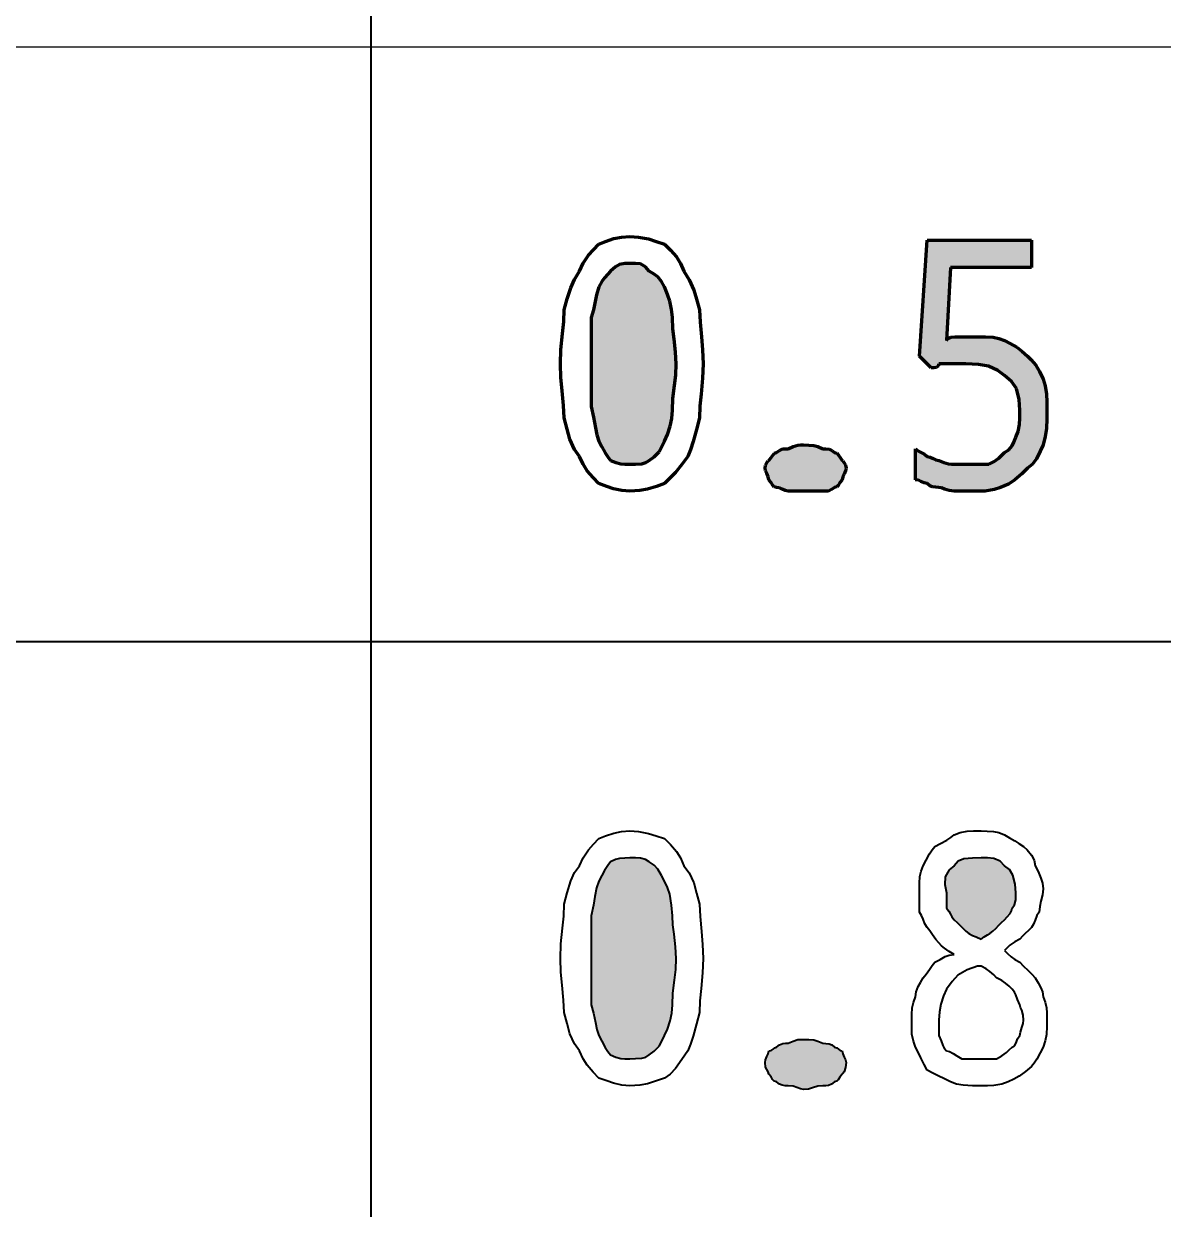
# Model space of a CAD drawing. Extents: x 457 to 4918, y -67 to 391.
# Drawn here: x 3608.83 to 3622.17, y -0.86 to 13.03 of the extents above; entities that cross this region are included whole.
import ezdxf

# ---------------------------------------------------------------- set-up
doc = ezdxf.new("R2010")
doc.units = 0
doc.header["$LTSCALE"] = 40
doc.header["$MEASUREMENT"] = 0
doc.layers.add('at_Entity', color=7, linetype='CONTINUOUS')
doc.layers.add('at_Solid', color=7, linetype='CONTINUOUS')

msp = doc.modelspace()

# ---------------------------------------------------------------- hatches: boundary and pattern name
at = {"layer": 'at_Solid'}
for points in [[(3619.996, 9.36), (3620.09, 9.359), (3620.183, 9.354), (3620.247, 9.341), (3620.312, 9.315), (3620.38, 9.28), (3620.457, 9.237), (3620.518, 9.193), (3620.584, 9.134), (3620.625, 9.091), (3620.679, 9.027), (3620.725, 8.954), (3620.765, 8.863), (3620.791, 8.787), (3620.807, 8.689), (3620.81, 8.599), (3620.81, 8.501), (3620.809, 8.399), (3620.804, 8.285), (3620.791, 8.193), (3620.765, 8.094), (3620.73, 8.02), (3620.687, 7.932), (3620.643, 7.869), (3620.584, 7.823), (3620.515, 7.756), (3620.434, 7.685), (3620.359, 7.636), (3620.267, 7.597), (3620.191, 7.571), (3620.088, 7.554), (3619.985, 7.552), (3619.86, 7.552), (3619.827, 7.552), (3619.788, 7.552), (3619.758, 7.552), (3619.725, 7.552), (3619.665, 7.559), (3619.61, 7.575), (3619.577, 7.59), (3619.544, 7.597), (3619.51, 7.598), (3619.472, 7.603), (3619.441, 7.616), (3619.408, 7.642), (3619.375, 7.649), (3619.336, 7.666), (3619.306, 7.681), (3619.273, 7.687), (3619.273, 8.049), (3619.307, 8.022), (3619.345, 8), (3619.376, 7.985), (3619.408, 7.959), (3619.442, 7.952), (3619.48, 7.935), (3619.511, 7.92), (3619.544, 7.913), (3619.604, 7.887), (3619.659, 7.871), (3619.692, 7.868), (3619.725, 7.868), (3619.766, 7.868), (3619.82, 7.868), (3619.866, 7.868), (3619.906, 7.868), (3619.973, 7.868), (3620.044, 7.868), (3620.092, 7.868), (3620.132, 7.868), (3620.192, 7.902), (3620.247, 7.94), (3620.28, 7.971), (3620.312, 8.004), (3620.365, 8.038), (3620.404, 8.082), (3620.422, 8.126), (3620.448, 8.185), (3620.474, 8.253), (3620.491, 8.334), (3620.493, 8.409), (3620.493, 8.501), (3620.484, 8.628), (3620.453, 8.754), (3620.397, 8.836), (3620.312, 8.908), (3620.236, 8.967), (3620.128, 9.017), (3620.011, 9.037), (3619.86, 9.043), (3619.853, 9.043), (3619.831, 9.043), (3619.803, 9.043), (3619.77, 9.043), (3619.737, 9.043), (3619.704, 9.043), (3619.686, 9.043), (3619.68, 9.043), (3619.646, 9.043), (3619.608, 9.043), (3619.577, 9.043), (3619.544, 9.043), (3619.536, 9.017), (3619.515, 9.001), (3619.486, 8.998), (3619.454, 8.998), (3619.318, 9.134), (3619.408, 10.49), (3620.629, 10.49), (3620.629, 10.173), (3619.68, 10.173), (3619.634, 9.315), (3619.649, 9.341), (3619.687, 9.357), (3619.731, 9.36), (3619.77, 9.36), (3619.812, 9.36), (3619.871, 9.36), (3619.931, 9.36)], [(3615.476, 9.043), (3615.476, 8.909), (3615.476, 8.761), (3615.476, 8.651), (3615.476, 8.546), (3615.503, 8.419), (3615.524, 8.293), (3615.54, 8.212), (3615.566, 8.139), (3615.6, 8.072), (3615.638, 8.001), (3615.669, 7.953), (3615.702, 7.913), (3615.763, 7.887), (3615.823, 7.871), (3615.869, 7.868), (3615.928, 7.868), (3615.995, 7.869), (3616.066, 7.874), (3616.114, 7.887), (3616.154, 7.913), (3616.214, 7.955), (3616.269, 8.015), (3616.302, 8.074), (3616.335, 8.139), (3616.368, 8.215), (3616.401, 8.313), (3616.418, 8.403), (3616.425, 8.501), (3616.432, 8.637), (3616.449, 8.789), (3616.464, 8.912), (3616.47, 9.043), (3616.463, 9.179), (3616.447, 9.332), (3616.432, 9.455), (3616.425, 9.586), (3616.417, 9.68), (3616.396, 9.778), (3616.367, 9.856), (3616.335, 9.947), (3616.3, 10.007), (3616.257, 10.062), (3616.213, 10.095), (3616.154, 10.128), (3616.112, 10.181), (3616.053, 10.214), (3615.993, 10.219), (3615.928, 10.219), (3615.867, 10.217), (3615.807, 10.207), (3615.761, 10.18), (3615.702, 10.128), (3615.668, 10.094), (3615.63, 10.05), (3615.599, 10.006), (3615.566, 9.947), (3615.539, 9.853), (3615.518, 9.755), (3615.502, 9.677), (3615.476, 9.586), (3615.476, 9.45), (3615.476, 9.298), (3615.476, 9.175)], [(3617.51, 7.823), (3617.517, 7.856), (3617.533, 7.889), (3617.548, 7.907), (3617.555, 7.913), (3617.582, 7.947), (3617.604, 7.98), (3617.62, 7.997), (3617.646, 8.004), (3617.679, 8.03), (3617.718, 8.047), (3617.748, 8.049), (3617.781, 8.049), (3617.841, 8.075), (3617.896, 8.092), (3617.929, 8.094), (3617.962, 8.094), (3618.023, 8.093), (3618.083, 8.088), (3618.129, 8.075), (3618.188, 8.049), (3618.222, 8.048), (3618.26, 8.043), (3618.291, 8.03), (3618.324, 8.004), (3618.35, 7.996), (3618.372, 7.975), (3618.388, 7.946), (3618.414, 7.913), (3618.421, 7.906), (3618.438, 7.884), (3618.453, 7.856), (3618.459, 7.823), (3618.452, 7.789), (3618.436, 7.751), (3618.421, 7.72), (3618.414, 7.687), (3618.387, 7.654), (3618.365, 7.621), (3618.35, 7.604), (3618.324, 7.597), (3618.29, 7.571), (3618.252, 7.554), (3618.221, 7.552), (3618.188, 7.552), (3618.127, 7.552), (3618.067, 7.552), (3618.021, 7.552), (3617.962, 7.552), (3617.927, 7.552), (3617.884, 7.552), (3617.84, 7.552), (3617.781, 7.552), (3617.747, 7.559), (3617.709, 7.575), (3617.678, 7.59), (3617.646, 7.597), (3617.619, 7.605), (3617.597, 7.626), (3617.581, 7.655), (3617.555, 7.687), (3617.548, 7.721), (3617.532, 7.759), (3617.517, 7.79)], [(3615.476, 2.082), (3615.476, 1.947), (3615.476, 1.794), (3615.476, 1.671), (3615.476, 1.54), (3615.503, 1.439), (3615.524, 1.33), (3615.54, 1.251), (3615.566, 1.178), (3615.6, 1.111), (3615.638, 1.04), (3615.669, 0.992), (3615.702, 0.952), (3615.763, 0.926), (3615.823, 0.91), (3615.869, 0.907), (3615.928, 0.907), (3615.995, 0.908), (3616.066, 0.913), (3616.114, 0.926), (3616.154, 0.952), (3616.214, 0.994), (3616.269, 1.054), (3616.302, 1.113), (3616.335, 1.178), (3616.368, 1.254), (3616.401, 1.352), (3616.418, 1.442), (3616.425, 1.54), (3616.432, 1.676), (3616.449, 1.828), (3616.464, 1.951), (3616.47, 2.082), (3616.463, 2.217), (3616.447, 2.365), (3616.432, 2.475), (3616.425, 2.58), (3616.417, 2.707), (3616.396, 2.833), (3616.367, 2.914), (3616.335, 2.986), (3616.3, 3.054), (3616.257, 3.125), (3616.213, 3.173), (3616.154, 3.212), (3616.112, 3.239), (3616.053, 3.255), (3615.993, 3.258), (3615.928, 3.258), (3615.867, 3.257), (3615.807, 3.252), (3615.761, 3.238), (3615.702, 3.212), (3615.668, 3.171), (3615.63, 3.111), (3615.599, 3.052), (3615.566, 2.986), (3615.539, 2.91), (3615.518, 2.807), (3615.502, 2.704), (3615.476, 2.58), (3615.476, 2.47), (3615.476, 2.334), (3615.476, 2.213)], [(3620.041, 3.258), (3619.941, 3.256), (3619.837, 3.246), (3619.771, 3.219), (3619.725, 3.167), (3619.666, 3.118), (3619.621, 3.037), (3619.615, 2.949), (3619.634, 2.851), (3619.634, 2.81), (3619.634, 2.755), (3619.634, 2.709), (3619.634, 2.67), (3619.661, 2.636), (3619.683, 2.598), (3619.699, 2.567), (3619.725, 2.534), (3619.759, 2.501), (3619.797, 2.462), (3619.828, 2.432), (3619.86, 2.399), (3619.895, 2.372), (3619.938, 2.35), (3619.982, 2.334), (3620.041, 2.308), (3620.075, 2.335), (3620.113, 2.357), (3620.144, 2.373), (3620.177, 2.399), (3620.211, 2.433), (3620.249, 2.471), (3620.28, 2.502), (3620.312, 2.534), (3620.346, 2.568), (3620.379, 2.606), (3620.396, 2.637), (3620.403, 2.67), (3620.429, 2.711), (3620.446, 2.766), (3620.448, 2.811), (3620.448, 2.851), (3620.44, 2.951), (3620.413, 3.055), (3620.371, 3.121), (3620.312, 3.167), (3620.264, 3.219), (3620.188, 3.253), (3620.113, 3.258)], [(3617.51, 0.862), (3617.517, 0.896), (3617.533, 0.934), (3617.548, 0.965), (3617.555, 0.998), (3617.582, 1.005), (3617.604, 1.021), (3617.62, 1.036), (3617.646, 1.043), (3617.679, 1.069), (3617.718, 1.086), (3617.748, 1.088), (3617.781, 1.088), (3617.841, 1.114), (3617.896, 1.131), (3617.929, 1.133), (3617.962, 1.133), (3618.023, 1.132), (3618.083, 1.127), (3618.129, 1.114), (3618.188, 1.088), (3618.222, 1.087), (3618.26, 1.082), (3618.291, 1.069), (3618.324, 1.043), (3618.35, 1.036), (3618.372, 1.019), (3618.388, 1.004), (3618.414, 0.998), (3618.421, 0.964), (3618.438, 0.926), (3618.453, 0.895), (3618.459, 0.862), (3618.452, 0.803), (3618.436, 0.753), (3618.421, 0.733), (3618.414, 0.726), (3618.387, 0.693), (3618.365, 0.66), (3618.35, 0.643), (3618.324, 0.636), (3618.29, 0.61), (3618.252, 0.593), (3618.221, 0.591), (3618.188, 0.591), (3618.127, 0.584), (3618.067, 0.567), (3618.021, 0.552), (3617.962, 0.546), (3617.927, 0.553), (3617.884, 0.569), (3617.84, 0.584), (3617.781, 0.591), (3617.747, 0.591), (3617.709, 0.596), (3617.678, 0.61), (3617.646, 0.636), (3617.619, 0.644), (3617.597, 0.665), (3617.581, 0.694), (3617.555, 0.726), (3617.548, 0.754), (3617.532, 0.781), (3617.517, 0.81)]]:
    msp.add_hatch(color=0, dxfattribs=at).paths.add_polyline_path(points)

# ---------------------------------------------------------------- linework, layer by layer
at = {"layer": 'at_Entity', "color": 7, "lineweight": 40}
msp.add_line((3612.899, -22.191), (3612.899, 26.762), dxfattribs=at)
at = {"layer": 'at_Entity', "color": 0, "lineweight": 70}
for p, q in [((3615.501, 10.379), (3615.566, 10.445)), ((3615.566, 10.445), (3615.642, 10.478)), ((3615.642, 10.478), (3615.74, 10.511)), ((3615.74, 10.511), (3615.83, 10.528)), ((3615.83, 10.528), (3615.928, 10.535)), ((3615.928, 10.535), (3616.03, 10.527)), ((3616.03, 10.527), (3616.144, 10.506)), ((3616.144, 10.506), (3616.236, 10.477)), ((3616.236, 10.477), (3616.335, 10.445)), ((3616.335, 10.445), (3616.402, 10.376)), ((3619.318, 9.134), (3619.408, 10.49)), ((3619.408, 10.49), (3620.629, 10.49)), ((3620.629, 10.49), (3620.629, 10.173)), ((3615.382, 10.222), (3615.442, 10.315)), ((3615.442, 10.315), (3615.501, 10.379)), ((3616.402, 10.376), (3616.473, 10.295)), ((3616.473, 10.295), (3616.521, 10.22)), ((3615.34, 10.128), (3615.382, 10.222)), ((3615.761, 10.18), (3615.702, 10.128)), ((3615.807, 10.207), (3615.761, 10.18)), ((3615.867, 10.217), (3615.807, 10.207)), ((3615.928, 10.219), (3615.867, 10.217)), ((3615.993, 10.219), (3615.928, 10.219)), ((3616.053, 10.214), (3615.993, 10.219)), ((3616.112, 10.181), (3616.053, 10.214)), ((3616.154, 10.128), (3616.112, 10.181)), ((3616.521, 10.22), (3616.561, 10.128)), ((3619.68, 10.173), (3619.634, 9.315)), ((3620.629, 10.173), (3619.68, 10.173)), ((3615.237, 9.935), (3615.281, 10.03)), ((3615.281, 10.03), (3615.34, 10.128)), ((3615.599, 10.006), (3615.566, 9.947)), ((3615.63, 10.05), (3615.599, 10.006)), ((3615.668, 10.094), (3615.63, 10.05)), ((3615.702, 10.128), (3615.668, 10.094)), ((3616.213, 10.095), (3616.154, 10.128)), ((3616.257, 10.062), (3616.213, 10.095)), ((3616.3, 10.007), (3616.257, 10.062)), ((3616.335, 9.947), (3616.3, 10.007)), ((3616.561, 10.128), (3616.621, 10.026)), ((3616.621, 10.026), (3616.676, 9.906)), ((3615.194, 9.804), (3615.237, 9.935)), ((3615.566, 9.947), (3615.539, 9.853)), ((3616.367, 9.856), (3616.335, 9.947)), ((3616.676, 9.906), (3616.709, 9.801)), ((3615.16, 9.676), (3615.194, 9.804)), ((3615.518, 9.755), (3615.502, 9.677)), ((3615.539, 9.853), (3615.518, 9.755)), ((3616.396, 9.778), (3616.367, 9.856)), ((3616.417, 9.68), (3616.396, 9.778)), ((3616.709, 9.801), (3616.742, 9.676)), ((3615.153, 9.538), (3615.16, 9.676)), ((3615.502, 9.677), (3615.476, 9.586)), ((3615.476, 9.586), (3615.476, 9.45)), ((3616.425, 9.586), (3616.417, 9.68)), ((3616.432, 9.455), (3616.425, 9.586)), ((3616.742, 9.676), (3616.749, 9.533)), ((3615.138, 9.398), (3615.153, 9.538)), ((3615.476, 9.45), (3615.476, 9.298)), ((3616.447, 9.332), (3616.432, 9.455)), ((3616.749, 9.533), (3616.765, 9.359)), ((3615.121, 9.212), (3615.138, 9.398)), ((3616.463, 9.179), (3616.447, 9.332)), ((3616.765, 9.359), (3616.78, 9.207)), ((3619.634, 9.315), (3619.649, 9.341)), ((3619.649, 9.341), (3619.687, 9.357)), ((3619.687, 9.357), (3619.731, 9.36)), ((3619.731, 9.36), (3619.77, 9.36)), ((3619.77, 9.36), (3619.812, 9.36)), ((3619.812, 9.36), (3619.871, 9.36)), ((3619.871, 9.36), (3619.931, 9.36)), ((3619.931, 9.36), (3619.996, 9.36)), ((3619.996, 9.36), (3620.09, 9.359)), ((3620.09, 9.359), (3620.183, 9.354)), ((3620.183, 9.354), (3620.247, 9.341)), ((3620.247, 9.341), (3620.312, 9.315)), ((3620.312, 9.315), (3620.38, 9.28)), ((3615.114, 9.043), (3615.121, 9.212)), ((3615.476, 9.298), (3615.476, 9.175)), ((3615.476, 9.175), (3615.476, 9.043)), ((3616.47, 9.043), (3616.463, 9.179)), ((3616.78, 9.207), (3616.787, 9.043)), ((3620.38, 9.28), (3620.457, 9.237)), ((3620.457, 9.237), (3620.518, 9.193)), ((3620.518, 9.193), (3620.584, 9.134)), ((3615.121, 8.88), (3615.114, 9.043)), ((3615.476, 9.043), (3615.476, 8.909)), ((3616.464, 8.912), (3616.47, 9.043)), ((3616.787, 9.043), (3616.78, 8.875)), ((3619.454, 8.998), (3619.318, 9.134)), ((3619.544, 9.043), (3619.536, 9.017)), ((3619.577, 9.043), (3619.544, 9.043)), ((3619.608, 9.043), (3619.577, 9.043)), ((3619.646, 9.043), (3619.608, 9.043)), ((3619.68, 9.043), (3619.646, 9.043)), ((3619.686, 9.043), (3619.68, 9.043)), ((3619.704, 9.043), (3619.686, 9.043)), ((3619.737, 9.043), (3619.704, 9.043)), ((3619.77, 9.043), (3619.737, 9.043)), ((3619.803, 9.043), (3619.77, 9.043)), ((3619.831, 9.043), (3619.803, 9.043)), ((3619.853, 9.043), (3619.831, 9.043)), ((3619.86, 9.043), (3619.853, 9.043)), ((3620.011, 9.037), (3619.86, 9.043)), ((3620.128, 9.017), (3620.011, 9.037)), ((3620.584, 9.134), (3620.625, 9.091)), ((3620.625, 9.091), (3620.679, 9.027)), ((3620.679, 9.027), (3620.725, 8.954)), ((3615.476, 8.909), (3615.476, 8.761)), ((3616.449, 8.789), (3616.464, 8.912)), ((3619.486, 8.998), (3619.454, 8.998)), ((3619.515, 9.001), (3619.486, 8.998)), ((3619.536, 9.017), (3619.515, 9.001)), ((3620.236, 8.967), (3620.128, 9.017)), ((3620.312, 8.908), (3620.236, 8.967)), ((3620.397, 8.836), (3620.312, 8.908)), ((3620.725, 8.954), (3620.765, 8.863)), ((3615.136, 8.728), (3615.121, 8.88)), ((3615.476, 8.761), (3615.476, 8.651)), ((3616.432, 8.637), (3616.449, 8.789)), ((3616.78, 8.875), (3616.763, 8.689)), ((3620.453, 8.754), (3620.397, 8.836)), ((3620.484, 8.628), (3620.453, 8.754)), ((3620.765, 8.863), (3620.791, 8.787)), ((3620.791, 8.787), (3620.807, 8.689)), ((3615.152, 8.554), (3615.136, 8.728)), ((3615.476, 8.651), (3615.476, 8.546)), ((3616.425, 8.501), (3616.432, 8.637)), ((3616.763, 8.689), (3616.748, 8.548)), ((3620.493, 8.501), (3620.484, 8.628)), ((3620.807, 8.689), (3620.81, 8.599)), ((3615.16, 8.411), (3615.152, 8.554)), ((3615.476, 8.546), (3615.503, 8.419)), ((3616.418, 8.403), (3616.425, 8.501)), ((3616.748, 8.548), (3616.742, 8.411)), ((3620.493, 8.409), (3620.493, 8.501)), ((3620.81, 8.501), (3620.809, 8.399)), ((3620.81, 8.599), (3620.81, 8.501)), ((3615.192, 8.28), (3615.16, 8.411)), ((3615.503, 8.419), (3615.524, 8.293)), ((3616.401, 8.313), (3616.418, 8.403)), ((3616.742, 8.411), (3616.708, 8.276)), ((3620.474, 8.253), (3620.491, 8.334)), ((3620.491, 8.334), (3620.493, 8.409)), ((3620.809, 8.399), (3620.804, 8.285)), ((3615.225, 8.161), (3615.192, 8.28)), ((3615.524, 8.293), (3615.54, 8.212)), ((3615.54, 8.212), (3615.566, 8.139)), ((3616.335, 8.139), (3616.368, 8.215)), ((3616.368, 8.215), (3616.401, 8.313)), ((3616.708, 8.276), (3616.67, 8.134)), ((3620.448, 8.185), (3620.474, 8.253)), ((3620.791, 8.193), (3620.765, 8.094)), ((3620.804, 8.285), (3620.791, 8.193)), ((3615.28, 8.042), (3615.225, 8.161)), ((3615.566, 8.139), (3615.6, 8.072)), ((3615.6, 8.072), (3615.638, 8.001)), ((3616.269, 8.015), (3616.302, 8.074)), ((3616.302, 8.074), (3616.335, 8.139)), ((3616.67, 8.134), (3616.639, 8.038)), ((3617.781, 8.049), (3617.841, 8.075)), ((3617.841, 8.075), (3617.896, 8.092)), ((3617.896, 8.092), (3617.929, 8.094)), ((3617.929, 8.094), (3617.962, 8.094)), ((3617.962, 8.094), (3618.023, 8.093)), ((3618.023, 8.093), (3618.083, 8.088)), ((3618.083, 8.088), (3618.129, 8.075)), ((3618.129, 8.075), (3618.188, 8.049)), ((3620.365, 8.038), (3620.404, 8.082)), ((3620.404, 8.082), (3620.422, 8.126)), ((3620.422, 8.126), (3620.448, 8.185)), ((3620.765, 8.094), (3620.73, 8.02)), ((3615.34, 7.959), (3615.28, 8.042)), ((3615.38, 7.867), (3615.34, 7.959)), ((3615.638, 8.001), (3615.669, 7.953)), ((3615.669, 7.953), (3615.702, 7.913)), ((3615.702, 7.913), (3615.763, 7.887)), ((3616.114, 7.887), (3616.154, 7.913)), ((3616.154, 7.913), (3616.214, 7.955)), ((3616.214, 7.955), (3616.269, 8.015)), ((3616.606, 7.959), (3616.538, 7.865)), ((3616.639, 8.038), (3616.606, 7.959)), ((3617.548, 7.907), (3617.555, 7.913)), ((3617.555, 7.913), (3617.582, 7.947)), ((3617.582, 7.947), (3617.604, 7.98)), ((3617.604, 7.98), (3617.62, 7.997)), ((3617.62, 7.997), (3617.646, 8.004)), ((3617.646, 8.004), (3617.679, 8.03)), ((3617.679, 8.03), (3617.718, 8.047)), ((3617.718, 8.047), (3617.748, 8.049)), ((3617.748, 8.049), (3617.781, 8.049)), ((3618.188, 8.049), (3618.222, 8.048)), ((3618.222, 8.048), (3618.26, 8.043)), ((3618.26, 8.043), (3618.291, 8.03)), ((3618.291, 8.03), (3618.324, 8.004)), ((3618.324, 8.004), (3618.35, 7.996)), ((3618.35, 7.996), (3618.372, 7.975)), ((3618.372, 7.975), (3618.388, 7.946)), ((3618.388, 7.946), (3618.414, 7.913)), ((3618.414, 7.913), (3618.421, 7.906)), ((3619.273, 7.687), (3619.273, 8.049)), ((3619.273, 8.049), (3619.307, 8.022)), ((3619.307, 8.022), (3619.345, 8)), ((3619.345, 8), (3619.376, 7.985)), ((3619.376, 7.985), (3619.408, 7.959)), ((3619.408, 7.959), (3619.442, 7.952)), ((3619.442, 7.952), (3619.48, 7.935)), ((3619.48, 7.935), (3619.511, 7.92)), ((3619.511, 7.92), (3619.544, 7.913)), ((3619.544, 7.913), (3619.604, 7.887)), ((3620.192, 7.902), (3620.247, 7.94)), ((3620.247, 7.94), (3620.28, 7.971)), ((3620.28, 7.971), (3620.312, 8.004)), ((3620.312, 8.004), (3620.365, 8.038)), ((3620.687, 7.932), (3620.643, 7.869)), ((3620.73, 8.02), (3620.687, 7.932)), ((3615.428, 7.792), (3615.38, 7.867)), ((3615.499, 7.711), (3615.428, 7.792)), ((3615.763, 7.887), (3615.823, 7.871)), ((3615.823, 7.871), (3615.869, 7.868)), ((3615.869, 7.868), (3615.928, 7.868)), ((3615.928, 7.868), (3615.995, 7.869)), ((3615.995, 7.869), (3616.066, 7.874)), ((3616.066, 7.874), (3616.114, 7.887)), ((3616.538, 7.865), (3616.462, 7.772)), ((3617.51, 7.823), (3617.517, 7.856)), ((3617.517, 7.79), (3617.51, 7.823)), ((3617.517, 7.856), (3617.533, 7.889)), ((3617.532, 7.759), (3617.517, 7.79)), ((3617.533, 7.889), (3617.548, 7.907)), ((3618.421, 7.906), (3618.438, 7.884)), ((3618.452, 7.789), (3618.436, 7.751)), ((3618.438, 7.884), (3618.453, 7.856)), ((3618.459, 7.823), (3618.452, 7.789)), ((3618.453, 7.856), (3618.459, 7.823)), ((3619.604, 7.887), (3619.659, 7.871)), ((3619.659, 7.871), (3619.692, 7.868)), ((3619.692, 7.868), (3619.725, 7.868)), ((3619.725, 7.868), (3619.766, 7.868)), ((3619.766, 7.868), (3619.82, 7.868)), ((3619.82, 7.868), (3619.866, 7.868)), ((3619.866, 7.868), (3619.906, 7.868)), ((3619.906, 7.868), (3619.973, 7.868)), ((3619.973, 7.868), (3620.044, 7.868)), ((3620.044, 7.868), (3620.092, 7.868)), ((3620.092, 7.868), (3620.132, 7.868)), ((3620.132, 7.868), (3620.192, 7.902)), ((3620.584, 7.823), (3620.515, 7.756)), ((3620.643, 7.869), (3620.584, 7.823)), ((3615.566, 7.642), (3615.499, 7.711)), ((3615.658, 7.609), (3615.566, 7.642)), ((3616.335, 7.642), (3616.239, 7.609)), ((3616.4, 7.708), (3616.335, 7.642)), ((3616.462, 7.772), (3616.4, 7.708)), ((3617.548, 7.721), (3617.532, 7.759)), ((3617.555, 7.687), (3617.548, 7.721)), ((3617.581, 7.655), (3617.555, 7.687)), ((3617.597, 7.626), (3617.581, 7.655)), ((3618.387, 7.654), (3618.365, 7.621)), ((3618.414, 7.687), (3618.387, 7.654)), ((3618.421, 7.72), (3618.414, 7.687)), ((3618.436, 7.751), (3618.421, 7.72)), ((3619.306, 7.681), (3619.273, 7.687)), ((3619.336, 7.666), (3619.306, 7.681)), ((3619.375, 7.649), (3619.336, 7.666)), ((3619.408, 7.642), (3619.375, 7.649)), ((3619.441, 7.616), (3619.408, 7.642)), ((3620.359, 7.636), (3620.267, 7.597)), ((3620.434, 7.685), (3620.359, 7.636)), ((3620.515, 7.756), (3620.434, 7.685)), ((3615.735, 7.581), (3615.658, 7.609)), ((3615.833, 7.56), (3615.735, 7.581)), ((3615.928, 7.552), (3615.833, 7.56)), ((3616.046, 7.559), (3615.928, 7.552)), ((3616.136, 7.576), (3616.046, 7.559)), ((3616.239, 7.609), (3616.136, 7.576)), ((3617.619, 7.605), (3617.597, 7.626)), ((3617.646, 7.597), (3617.619, 7.605)), ((3617.678, 7.59), (3617.646, 7.597)), ((3617.709, 7.575), (3617.678, 7.59)), ((3617.747, 7.559), (3617.709, 7.575)), ((3617.781, 7.552), (3617.747, 7.559)), ((3617.84, 7.552), (3617.781, 7.552)), ((3617.884, 7.552), (3617.84, 7.552)), ((3617.927, 7.552), (3617.884, 7.552)), ((3617.962, 7.552), (3617.927, 7.552)), ((3618.021, 7.552), (3617.962, 7.552)), ((3618.067, 7.552), (3618.021, 7.552)), ((3618.127, 7.552), (3618.067, 7.552)), ((3618.188, 7.552), (3618.127, 7.552)), ((3618.221, 7.552), (3618.188, 7.552)), ((3618.252, 7.554), (3618.221, 7.552)), ((3618.29, 7.571), (3618.252, 7.554)), ((3618.324, 7.597), (3618.29, 7.571)), ((3618.35, 7.604), (3618.324, 7.597)), ((3618.365, 7.621), (3618.35, 7.604)), ((3619.472, 7.603), (3619.441, 7.616)), ((3619.51, 7.598), (3619.472, 7.603)), ((3619.544, 7.597), (3619.51, 7.598)), ((3619.577, 7.59), (3619.544, 7.597)), ((3619.61, 7.575), (3619.577, 7.59)), ((3619.665, 7.559), (3619.61, 7.575)), ((3619.725, 7.552), (3619.665, 7.559)), ((3619.758, 7.552), (3619.725, 7.552)), ((3619.788, 7.552), (3619.758, 7.552)), ((3619.827, 7.552), (3619.788, 7.552)), ((3619.86, 7.552), (3619.827, 7.552)), ((3619.985, 7.552), (3619.86, 7.552)), ((3620.088, 7.554), (3619.985, 7.552)), ((3620.191, 7.571), (3620.088, 7.554)), ((3620.267, 7.597), (3620.191, 7.571))]:
    msp.add_line(p, q, dxfattribs=at)
at = {"layer": 'at_Entity', "color": 0, "lineweight": 40}
for p, q in [((3654.937, 5.789), (3474.899, 5.789)), ((3615.501, 3.418), (3615.566, 3.484)), ((3615.566, 3.484), (3615.642, 3.517)), ((3615.642, 3.517), (3615.74, 3.55)), ((3615.74, 3.55), (3615.83, 3.567)), ((3615.83, 3.567), (3615.928, 3.574)), ((3615.928, 3.574), (3616.03, 3.566)), ((3616.03, 3.566), (3616.144, 3.545)), ((3616.144, 3.545), (3616.236, 3.516)), ((3616.236, 3.516), (3616.335, 3.484)), ((3616.335, 3.484), (3616.402, 3.415)), ((3619.637, 3.465), (3619.685, 3.496)), ((3619.685, 3.496), (3619.725, 3.529)), ((3619.725, 3.529), (3619.793, 3.555)), ((3619.793, 3.555), (3619.875, 3.572)), ((3619.875, 3.572), (3619.95, 3.574)), ((3619.95, 3.574), (3620.041, 3.574)), ((3620.041, 3.574), (3620.109, 3.573)), ((3620.109, 3.573), (3620.185, 3.568)), ((3620.185, 3.568), (3620.247, 3.555)), ((3620.247, 3.555), (3620.312, 3.529)), ((3620.312, 3.529), (3620.373, 3.495)), ((3620.373, 3.495), (3620.433, 3.457)), ((3615.382, 3.261), (3615.442, 3.354)), ((3615.442, 3.354), (3615.501, 3.418)), ((3616.402, 3.415), (3616.473, 3.334)), ((3616.473, 3.334), (3616.521, 3.259)), ((3619.435, 3.306), (3619.466, 3.354)), ((3619.466, 3.354), (3619.499, 3.393)), ((3619.499, 3.393), (3619.566, 3.427)), ((3619.566, 3.427), (3619.637, 3.465)), ((3620.433, 3.457), (3620.48, 3.426)), ((3620.48, 3.426), (3620.538, 3.393)), ((3620.538, 3.393), (3620.579, 3.352)), ((3620.579, 3.352), (3620.628, 3.292)), ((3615.34, 3.167), (3615.382, 3.261)), ((3615.702, 3.212), (3615.668, 3.171)), ((3615.761, 3.238), (3615.702, 3.212)), ((3615.807, 3.252), (3615.761, 3.238)), ((3615.867, 3.257), (3615.807, 3.252)), ((3615.928, 3.258), (3615.867, 3.257)), ((3615.993, 3.258), (3615.928, 3.258)), ((3616.053, 3.255), (3615.993, 3.258)), ((3616.112, 3.239), (3616.053, 3.255)), ((3616.154, 3.212), (3616.112, 3.239)), ((3616.213, 3.173), (3616.154, 3.212)), ((3616.521, 3.259), (3616.561, 3.167)), ((3619.363, 3.167), (3619.397, 3.234)), ((3619.397, 3.234), (3619.435, 3.306)), ((3619.771, 3.219), (3619.725, 3.167)), ((3619.837, 3.246), (3619.771, 3.219)), ((3619.941, 3.256), (3619.837, 3.246)), ((3620.041, 3.258), (3619.941, 3.256)), ((3620.113, 3.258), (3620.041, 3.258)), ((3620.188, 3.253), (3620.113, 3.258)), ((3620.264, 3.219), (3620.188, 3.253)), ((3620.312, 3.167), (3620.264, 3.219)), ((3620.628, 3.292), (3620.661, 3.233)), ((3620.661, 3.233), (3620.674, 3.167)), ((3615.237, 2.992), (3615.281, 3.088)), ((3615.281, 3.088), (3615.34, 3.167)), ((3615.63, 3.111), (3615.599, 3.052)), ((3615.668, 3.171), (3615.63, 3.111)), ((3616.257, 3.125), (3616.213, 3.173)), ((3616.3, 3.054), (3616.257, 3.125)), ((3616.561, 3.167), (3616.621, 3.084)), ((3616.621, 3.084), (3616.676, 2.965)), ((3619.324, 3.04), (3619.337, 3.102)), ((3619.337, 3.102), (3619.363, 3.167)), ((3619.666, 3.118), (3619.621, 3.037)), ((3619.725, 3.167), (3619.666, 3.118)), ((3620.371, 3.121), (3620.312, 3.167)), ((3620.413, 3.055), (3620.371, 3.121)), ((3620.44, 2.951), (3620.413, 3.055)), ((3620.674, 3.167), (3620.707, 3.099)), ((3620.707, 3.099), (3620.74, 3.023)), ((3615.194, 2.849), (3615.237, 2.992)), ((3615.566, 2.986), (3615.539, 2.91)), ((3615.599, 3.052), (3615.566, 2.986)), ((3616.335, 2.986), (3616.3, 3.054)), ((3616.367, 2.914), (3616.335, 2.986)), ((3616.676, 2.965), (3616.709, 2.846)), ((3619.318, 2.896), (3619.319, 2.964)), ((3619.319, 2.964), (3619.324, 3.04)), ((3619.621, 3.037), (3619.615, 2.949)), ((3619.615, 2.949), (3619.634, 2.851)), ((3620.448, 2.851), (3620.44, 2.951)), ((3620.74, 3.023), (3620.758, 2.962)), ((3620.758, 2.962), (3620.765, 2.896)), ((3615.16, 2.715), (3615.194, 2.849)), ((3615.518, 2.807), (3615.502, 2.704)), ((3615.539, 2.91), (3615.518, 2.807)), ((3616.396, 2.833), (3616.367, 2.914)), ((3616.417, 2.707), (3616.396, 2.833)), ((3616.709, 2.846), (3616.742, 2.715)), ((3619.318, 2.83), (3619.318, 2.896)), ((3619.318, 2.769), (3619.318, 2.83)), ((3619.634, 2.851), (3619.634, 2.81)), ((3619.634, 2.81), (3619.634, 2.755)), ((3620.446, 2.766), (3620.448, 2.811)), ((3620.448, 2.811), (3620.448, 2.851)), ((3620.757, 2.828), (3620.741, 2.752)), ((3620.765, 2.896), (3620.757, 2.828)), ((3615.153, 2.577), (3615.16, 2.715)), ((3615.502, 2.704), (3615.476, 2.58)), ((3616.425, 2.58), (3616.417, 2.707)), ((3616.742, 2.715), (3616.749, 2.572)), ((3619.318, 2.693), (3619.318, 2.769)), ((3619.318, 2.625), (3619.318, 2.693)), ((3619.634, 2.755), (3619.634, 2.709)), ((3619.634, 2.709), (3619.634, 2.67)), ((3619.634, 2.67), (3619.661, 2.636)), ((3620.396, 2.637), (3620.403, 2.67)), ((3620.403, 2.67), (3620.429, 2.711)), ((3620.429, 2.711), (3620.446, 2.766)), ((3620.726, 2.69), (3620.719, 2.625)), ((3620.741, 2.752), (3620.726, 2.69)), ((3615.138, 2.437), (3615.153, 2.577)), ((3615.476, 2.58), (3615.476, 2.47)), ((3616.432, 2.475), (3616.425, 2.58)), ((3616.749, 2.572), (3616.765, 2.398)), ((3619.344, 2.585), (3619.318, 2.625)), ((3619.36, 2.54), (3619.344, 2.585)), ((3619.382, 2.485), (3619.36, 2.54)), ((3619.661, 2.636), (3619.683, 2.598)), ((3619.683, 2.598), (3619.699, 2.567)), ((3619.699, 2.567), (3619.725, 2.534)), ((3619.725, 2.534), (3619.759, 2.501)), ((3619.759, 2.501), (3619.797, 2.462)), ((3620.249, 2.471), (3620.28, 2.502)), ((3620.28, 2.502), (3620.312, 2.534)), ((3620.312, 2.534), (3620.346, 2.568)), ((3620.346, 2.568), (3620.379, 2.606)), ((3620.379, 2.606), (3620.396, 2.637)), ((3620.671, 2.529), (3620.655, 2.483)), ((3620.692, 2.584), (3620.671, 2.529)), ((3620.719, 2.625), (3620.692, 2.584)), ((3615.121, 2.251), (3615.138, 2.437)), ((3615.476, 2.47), (3615.476, 2.334)), ((3616.447, 2.365), (3616.432, 2.475)), ((3616.463, 2.217), (3616.447, 2.365)), ((3616.765, 2.398), (3616.78, 2.246)), ((3619.408, 2.444), (3619.382, 2.485)), ((3619.441, 2.405), (3619.408, 2.444)), ((3619.472, 2.359), (3619.441, 2.405)), ((3619.797, 2.462), (3619.828, 2.432)), ((3619.828, 2.432), (3619.86, 2.399)), ((3619.86, 2.399), (3619.895, 2.372)), ((3619.895, 2.372), (3619.938, 2.35)), ((3620.113, 2.357), (3620.144, 2.373)), ((3620.144, 2.373), (3620.177, 2.399)), ((3620.177, 2.399), (3620.211, 2.433)), ((3620.211, 2.433), (3620.249, 2.471)), ((3620.557, 2.372), (3620.526, 2.341)), ((3620.595, 2.41), (3620.557, 2.372)), ((3620.629, 2.444), (3620.595, 2.41)), ((3620.655, 2.483), (3620.629, 2.444)), ((3615.114, 2.082), (3615.121, 2.251)), ((3615.476, 2.334), (3615.476, 2.213)), ((3616.78, 2.246), (3616.787, 2.082)), ((3619.51, 2.304), (3619.472, 2.359)), ((3619.544, 2.263), (3619.51, 2.304)), ((3619.577, 2.23), (3619.544, 2.263)), ((3619.61, 2.2), (3619.577, 2.23)), ((3619.938, 2.35), (3619.982, 2.334)), ((3619.982, 2.334), (3620.041, 2.308)), ((3620.041, 2.308), (3620.075, 2.335)), ((3620.075, 2.335), (3620.113, 2.357)), ((3620.378, 2.236), (3620.345, 2.206)), ((3620.433, 2.274), (3620.378, 2.236)), ((3620.493, 2.308), (3620.433, 2.274)), ((3620.526, 2.341), (3620.493, 2.308)), ((3615.121, 1.919), (3615.114, 2.082)), ((3615.476, 2.213), (3615.476, 2.082)), ((3615.476, 2.082), (3615.476, 1.947)), ((3616.47, 2.082), (3616.463, 2.217)), ((3616.464, 1.951), (3616.47, 2.082)), ((3616.787, 2.082), (3616.78, 1.914)), ((3619.56, 2.07), (3619.619, 2.103)), ((3619.665, 2.161), (3619.61, 2.2)), ((3619.619, 2.103), (3619.666, 2.121)), ((3619.725, 2.128), (3619.665, 2.161)), ((3619.666, 2.121), (3619.725, 2.128)), ((3620.345, 2.206), (3620.312, 2.173)), ((3620.312, 2.173), (3620.347, 2.139)), ((3620.347, 2.139), (3620.39, 2.101)), ((3620.39, 2.101), (3620.434, 2.07)), ((3615.476, 1.947), (3615.476, 1.794)), ((3616.449, 1.828), (3616.464, 1.951)), ((3619.397, 1.897), (3619.435, 1.952)), ((3619.435, 1.952), (3619.466, 1.998)), ((3619.466, 1.998), (3619.499, 2.037)), ((3619.499, 2.037), (3619.56, 2.07)), ((3619.876, 1.95), (3619.766, 1.885)), ((3619.996, 1.992), (3619.876, 1.95)), ((3620.041, 1.992), (3619.996, 1.992)), ((3620.1, 1.959), (3620.041, 1.992)), ((3620.144, 1.928), (3620.1, 1.959)), ((3620.434, 2.07), (3620.493, 2.037)), ((3620.493, 2.037), (3620.534, 1.996)), ((3620.534, 1.996), (3620.589, 1.942)), ((3615.136, 1.767), (3615.121, 1.919)), ((3616.432, 1.676), (3616.449, 1.828)), ((3616.78, 1.914), (3616.763, 1.728)), ((3619.331, 1.798), (3619.363, 1.856)), ((3619.363, 1.856), (3619.397, 1.897)), ((3619.7, 1.812), (3619.634, 1.721)), ((3619.766, 1.885), (3619.7, 1.812)), ((3620.187, 1.89), (3620.144, 1.928)), ((3620.222, 1.856), (3620.187, 1.89)), ((3620.281, 1.824), (3620.222, 1.856)), ((3620.325, 1.793), (3620.281, 1.824)), ((3620.589, 1.942), (3620.635, 1.896)), ((3620.635, 1.896), (3620.674, 1.856)), ((3620.674, 1.856), (3620.707, 1.796)), ((3615.152, 1.593), (3615.136, 1.767)), ((3615.476, 1.794), (3615.476, 1.671)), ((3615.476, 1.671), (3615.476, 1.54)), ((3616.425, 1.54), (3616.432, 1.676)), ((3616.763, 1.728), (3616.748, 1.587)), ((3619.273, 1.63), (3619.281, 1.691)), ((3619.281, 1.691), (3619.302, 1.751)), ((3619.302, 1.751), (3619.331, 1.798)), ((3619.634, 1.721), (3619.601, 1.645)), ((3620.368, 1.755), (3620.325, 1.793)), ((3620.403, 1.721), (3620.368, 1.755)), ((3620.429, 1.688), (3620.403, 1.721)), ((3620.445, 1.655), (3620.429, 1.688)), ((3620.707, 1.796), (3620.74, 1.736)), ((3620.74, 1.736), (3620.758, 1.689)), ((3620.758, 1.689), (3620.765, 1.63)), ((3615.16, 1.45), (3615.152, 1.593)), ((3615.476, 1.54), (3615.503, 1.439)), ((3616.418, 1.442), (3616.425, 1.54)), ((3616.748, 1.587), (3616.742, 1.45)), ((3619.233, 1.503), (3619.247, 1.565)), ((3619.247, 1.565), (3619.273, 1.63)), ((3619.568, 1.547), (3619.551, 1.457)), ((3619.601, 1.645), (3619.568, 1.547)), ((3620.466, 1.6), (3620.445, 1.655)), ((3620.493, 1.54), (3620.466, 1.6)), ((3620.5, 1.507), (3620.493, 1.54)), ((3620.765, 1.63), (3620.791, 1.569)), ((3620.791, 1.569), (3620.807, 1.504)), ((3615.192, 1.319), (3615.16, 1.45)), ((3615.503, 1.439), (3615.524, 1.33)), ((3616.401, 1.352), (3616.418, 1.442)), ((3616.742, 1.45), (3616.708, 1.315)), ((3619.228, 1.427), (3619.233, 1.503)), ((3619.228, 1.359), (3619.228, 1.427)), ((3619.551, 1.457), (3619.544, 1.359)), ((3620.515, 1.474), (3620.5, 1.507)), ((3620.531, 1.419), (3620.515, 1.474)), ((3620.538, 1.359), (3620.531, 1.419)), ((3620.807, 1.504), (3620.81, 1.444)), ((3620.81, 1.444), (3620.81, 1.359)), ((3615.225, 1.2), (3615.192, 1.319)), ((3615.524, 1.33), (3615.54, 1.251)), ((3615.54, 1.251), (3615.566, 1.178)), ((3616.335, 1.178), (3616.368, 1.254)), ((3616.368, 1.254), (3616.401, 1.352)), ((3616.708, 1.315), (3616.67, 1.173)), ((3619.228, 1.268), (3619.228, 1.359)), ((3619.23, 1.193), (3619.228, 1.268)), ((3619.544, 1.359), (3619.544, 1.299)), ((3619.544, 1.299), (3619.544, 1.244)), ((3620.5, 1.219), (3620.517, 1.274)), ((3620.517, 1.274), (3620.532, 1.32)), ((3620.532, 1.32), (3620.538, 1.359)), ((3620.809, 1.284), (3620.804, 1.192)), ((3620.81, 1.359), (3620.809, 1.284)), ((3615.28, 1.081), (3615.225, 1.2)), ((3615.566, 1.178), (3615.6, 1.111)), ((3615.6, 1.111), (3615.638, 1.04)), ((3616.269, 1.054), (3616.302, 1.113)), ((3616.302, 1.113), (3616.335, 1.178)), ((3616.67, 1.173), (3616.639, 1.077)), ((3617.781, 1.088), (3617.841, 1.114)), ((3617.841, 1.114), (3617.896, 1.131)), ((3617.896, 1.131), (3617.929, 1.133)), ((3617.929, 1.133), (3617.962, 1.133)), ((3617.962, 1.133), (3618.023, 1.132)), ((3618.023, 1.132), (3618.083, 1.127)), ((3618.083, 1.127), (3618.129, 1.114)), ((3618.129, 1.114), (3618.188, 1.088)), ((3619.247, 1.111), (3619.23, 1.193)), ((3619.273, 1.043), (3619.247, 1.111)), ((3619.544, 1.244), (3619.544, 1.211)), ((3619.544, 1.211), (3619.544, 1.178)), ((3619.544, 1.178), (3619.571, 1.118)), ((3619.571, 1.118), (3619.593, 1.063)), ((3620.451, 1.095), (3620.467, 1.139)), ((3620.467, 1.139), (3620.493, 1.178)), ((3620.493, 1.178), (3620.5, 1.219)), ((3620.791, 1.115), (3620.765, 1.043)), ((3620.804, 1.192), (3620.791, 1.115)), ((3615.34, 0.998), (3615.28, 1.081)), ((3615.38, 0.906), (3615.34, 0.998)), ((3615.638, 1.04), (3615.669, 0.992)), ((3615.669, 0.992), (3615.702, 0.952)), ((3616.154, 0.952), (3616.214, 0.994)), ((3616.214, 0.994), (3616.269, 1.054)), ((3616.606, 0.998), (3616.538, 0.897)), ((3616.639, 1.077), (3616.606, 0.998)), ((3617.548, 0.965), (3617.555, 0.998)), ((3617.555, 0.998), (3617.582, 1.005)), ((3617.582, 1.005), (3617.604, 1.021)), ((3617.604, 1.021), (3617.62, 1.036)), ((3617.62, 1.036), (3617.646, 1.043)), ((3617.646, 1.043), (3617.679, 1.069)), ((3617.679, 1.069), (3617.718, 1.086)), ((3617.718, 1.086), (3617.748, 1.088)), ((3617.748, 1.088), (3617.781, 1.088)), ((3618.188, 1.088), (3618.222, 1.087)), ((3618.222, 1.087), (3618.26, 1.082)), ((3618.26, 1.082), (3618.291, 1.069)), ((3618.291, 1.069), (3618.324, 1.043)), ((3618.324, 1.043), (3618.35, 1.036)), ((3618.35, 1.036), (3618.372, 1.019)), ((3618.372, 1.019), (3618.388, 1.004)), ((3618.388, 1.004), (3618.414, 0.998)), ((3618.414, 0.998), (3618.421, 0.964)), ((3619.306, 0.977), (3619.273, 1.043)), ((3619.336, 0.916), (3619.306, 0.977)), ((3619.593, 1.063), (3619.608, 1.03)), ((3619.608, 1.03), (3619.634, 0.998)), ((3619.634, 0.998), (3619.669, 0.99)), ((3619.669, 0.99), (3619.712, 0.968)), ((3620.282, 0.941), (3620.337, 0.979)), ((3620.337, 0.979), (3620.37, 1.01)), ((3620.37, 1.01), (3620.403, 1.043)), ((3620.403, 1.043), (3620.43, 1.058)), ((3620.43, 1.058), (3620.451, 1.095)), ((3620.731, 0.976), (3620.692, 0.904)), ((3620.765, 1.043), (3620.731, 0.976)), ((3615.428, 0.831), (3615.38, 0.906)), ((3615.702, 0.952), (3615.763, 0.926)), ((3615.763, 0.926), (3615.823, 0.91)), ((3615.823, 0.91), (3615.869, 0.907)), ((3615.869, 0.907), (3615.928, 0.907)), ((3615.928, 0.907), (3615.995, 0.908)), ((3615.995, 0.908), (3616.066, 0.913)), ((3616.066, 0.913), (3616.114, 0.926)), ((3616.114, 0.926), (3616.154, 0.952)), ((3616.538, 0.897), (3616.462, 0.793)), ((3617.51, 0.862), (3617.517, 0.896)), ((3617.517, 0.81), (3617.51, 0.862)), ((3617.517, 0.896), (3617.533, 0.934)), ((3617.533, 0.934), (3617.548, 0.965)), ((3618.421, 0.964), (3618.438, 0.926)), ((3618.438, 0.926), (3618.453, 0.895)), ((3618.459, 0.862), (3618.452, 0.803)), ((3618.453, 0.895), (3618.459, 0.862)), ((3619.375, 0.839), (3619.336, 0.916)), ((3619.408, 0.772), (3619.375, 0.839)), ((3619.712, 0.968), (3619.756, 0.94)), ((3619.756, 0.94), (3619.815, 0.907)), ((3619.815, 0.907), (3619.851, 0.907)), ((3619.851, 0.907), (3619.899, 0.907)), ((3619.899, 0.907), (3619.956, 0.907)), ((3619.956, 0.907), (3620.041, 0.907)), ((3620.041, 0.907), (3620.082, 0.907)), ((3620.082, 0.907), (3620.137, 0.907)), ((3620.137, 0.907), (3620.183, 0.907)), ((3620.183, 0.907), (3620.222, 0.907)), ((3620.222, 0.907), (3620.282, 0.941)), ((3620.662, 0.856), (3620.629, 0.817)), ((3620.692, 0.904), (3620.662, 0.856)), ((3615.499, 0.75), (3615.428, 0.831)), ((3615.566, 0.681), (3615.499, 0.75)), ((3616.4, 0.727), (3616.335, 0.681)), ((3616.462, 0.793), (3616.4, 0.727)), ((3617.532, 0.781), (3617.517, 0.81)), ((3617.548, 0.754), (3617.532, 0.781)), ((3617.555, 0.726), (3617.548, 0.754)), ((3617.581, 0.694), (3617.555, 0.726)), ((3618.414, 0.726), (3618.387, 0.693)), ((3618.421, 0.733), (3618.414, 0.726)), ((3618.436, 0.753), (3618.421, 0.733)), ((3618.452, 0.803), (3618.436, 0.753)), ((3619.474, 0.739), (3619.408, 0.772)), ((3619.536, 0.708), (3619.474, 0.739)), ((3619.612, 0.67), (3619.536, 0.708)), ((3620.485, 0.702), (3620.423, 0.669)), ((3620.561, 0.757), (3620.485, 0.702)), ((3620.629, 0.817), (3620.561, 0.757)), ((3615.658, 0.648), (3615.566, 0.681)), ((3615.735, 0.62), (3615.658, 0.648)), ((3615.833, 0.599), (3615.735, 0.62)), ((3615.928, 0.591), (3615.833, 0.599)), ((3616.046, 0.597), (3615.928, 0.591)), ((3616.136, 0.615), (3616.046, 0.597)), ((3616.239, 0.648), (3616.136, 0.615)), ((3616.335, 0.681), (3616.239, 0.648)), ((3617.597, 0.665), (3617.581, 0.694)), ((3617.619, 0.644), (3617.597, 0.665)), ((3617.646, 0.636), (3617.619, 0.644)), ((3617.678, 0.61), (3617.646, 0.636)), ((3617.709, 0.596), (3617.678, 0.61)), ((3617.747, 0.591), (3617.709, 0.596)), ((3617.781, 0.591), (3617.747, 0.591)), ((3617.84, 0.584), (3617.781, 0.591)), ((3617.884, 0.569), (3617.84, 0.584)), ((3617.927, 0.553), (3617.884, 0.569)), ((3618.067, 0.567), (3618.021, 0.552)), ((3618.127, 0.584), (3618.067, 0.567)), ((3618.188, 0.591), (3618.127, 0.584)), ((3618.221, 0.591), (3618.188, 0.591)), ((3618.252, 0.593), (3618.221, 0.591)), ((3618.29, 0.61), (3618.252, 0.593)), ((3618.324, 0.636), (3618.29, 0.61)), ((3618.35, 0.643), (3618.324, 0.636)), ((3618.365, 0.66), (3618.35, 0.643)), ((3618.387, 0.693), (3618.365, 0.66)), ((3619.68, 0.636), (3619.612, 0.67)), ((3619.752, 0.61), (3619.68, 0.636)), ((3619.831, 0.596), (3619.752, 0.61)), ((3619.94, 0.591), (3619.831, 0.596)), ((3620.041, 0.591), (3619.94, 0.591)), ((3620.114, 0.591), (3620.041, 0.591)), ((3620.19, 0.593), (3620.114, 0.591)), ((3620.283, 0.61), (3620.19, 0.593)), ((3620.358, 0.636), (3620.283, 0.61)), ((3620.423, 0.669), (3620.358, 0.636)), ((3617.962, 0.546), (3617.927, 0.553)), ((3618.021, 0.552), (3617.962, 0.546))]:
    msp.add_line(p, q, dxfattribs=at)
at = {"layer": 'at_Entity', "color": 0}
msp.add_lwpolyline([(3654.937, 12.75), (3474.899, 12.75)], dxfattribs=at)

doc.saveas('drawing.dxf')
